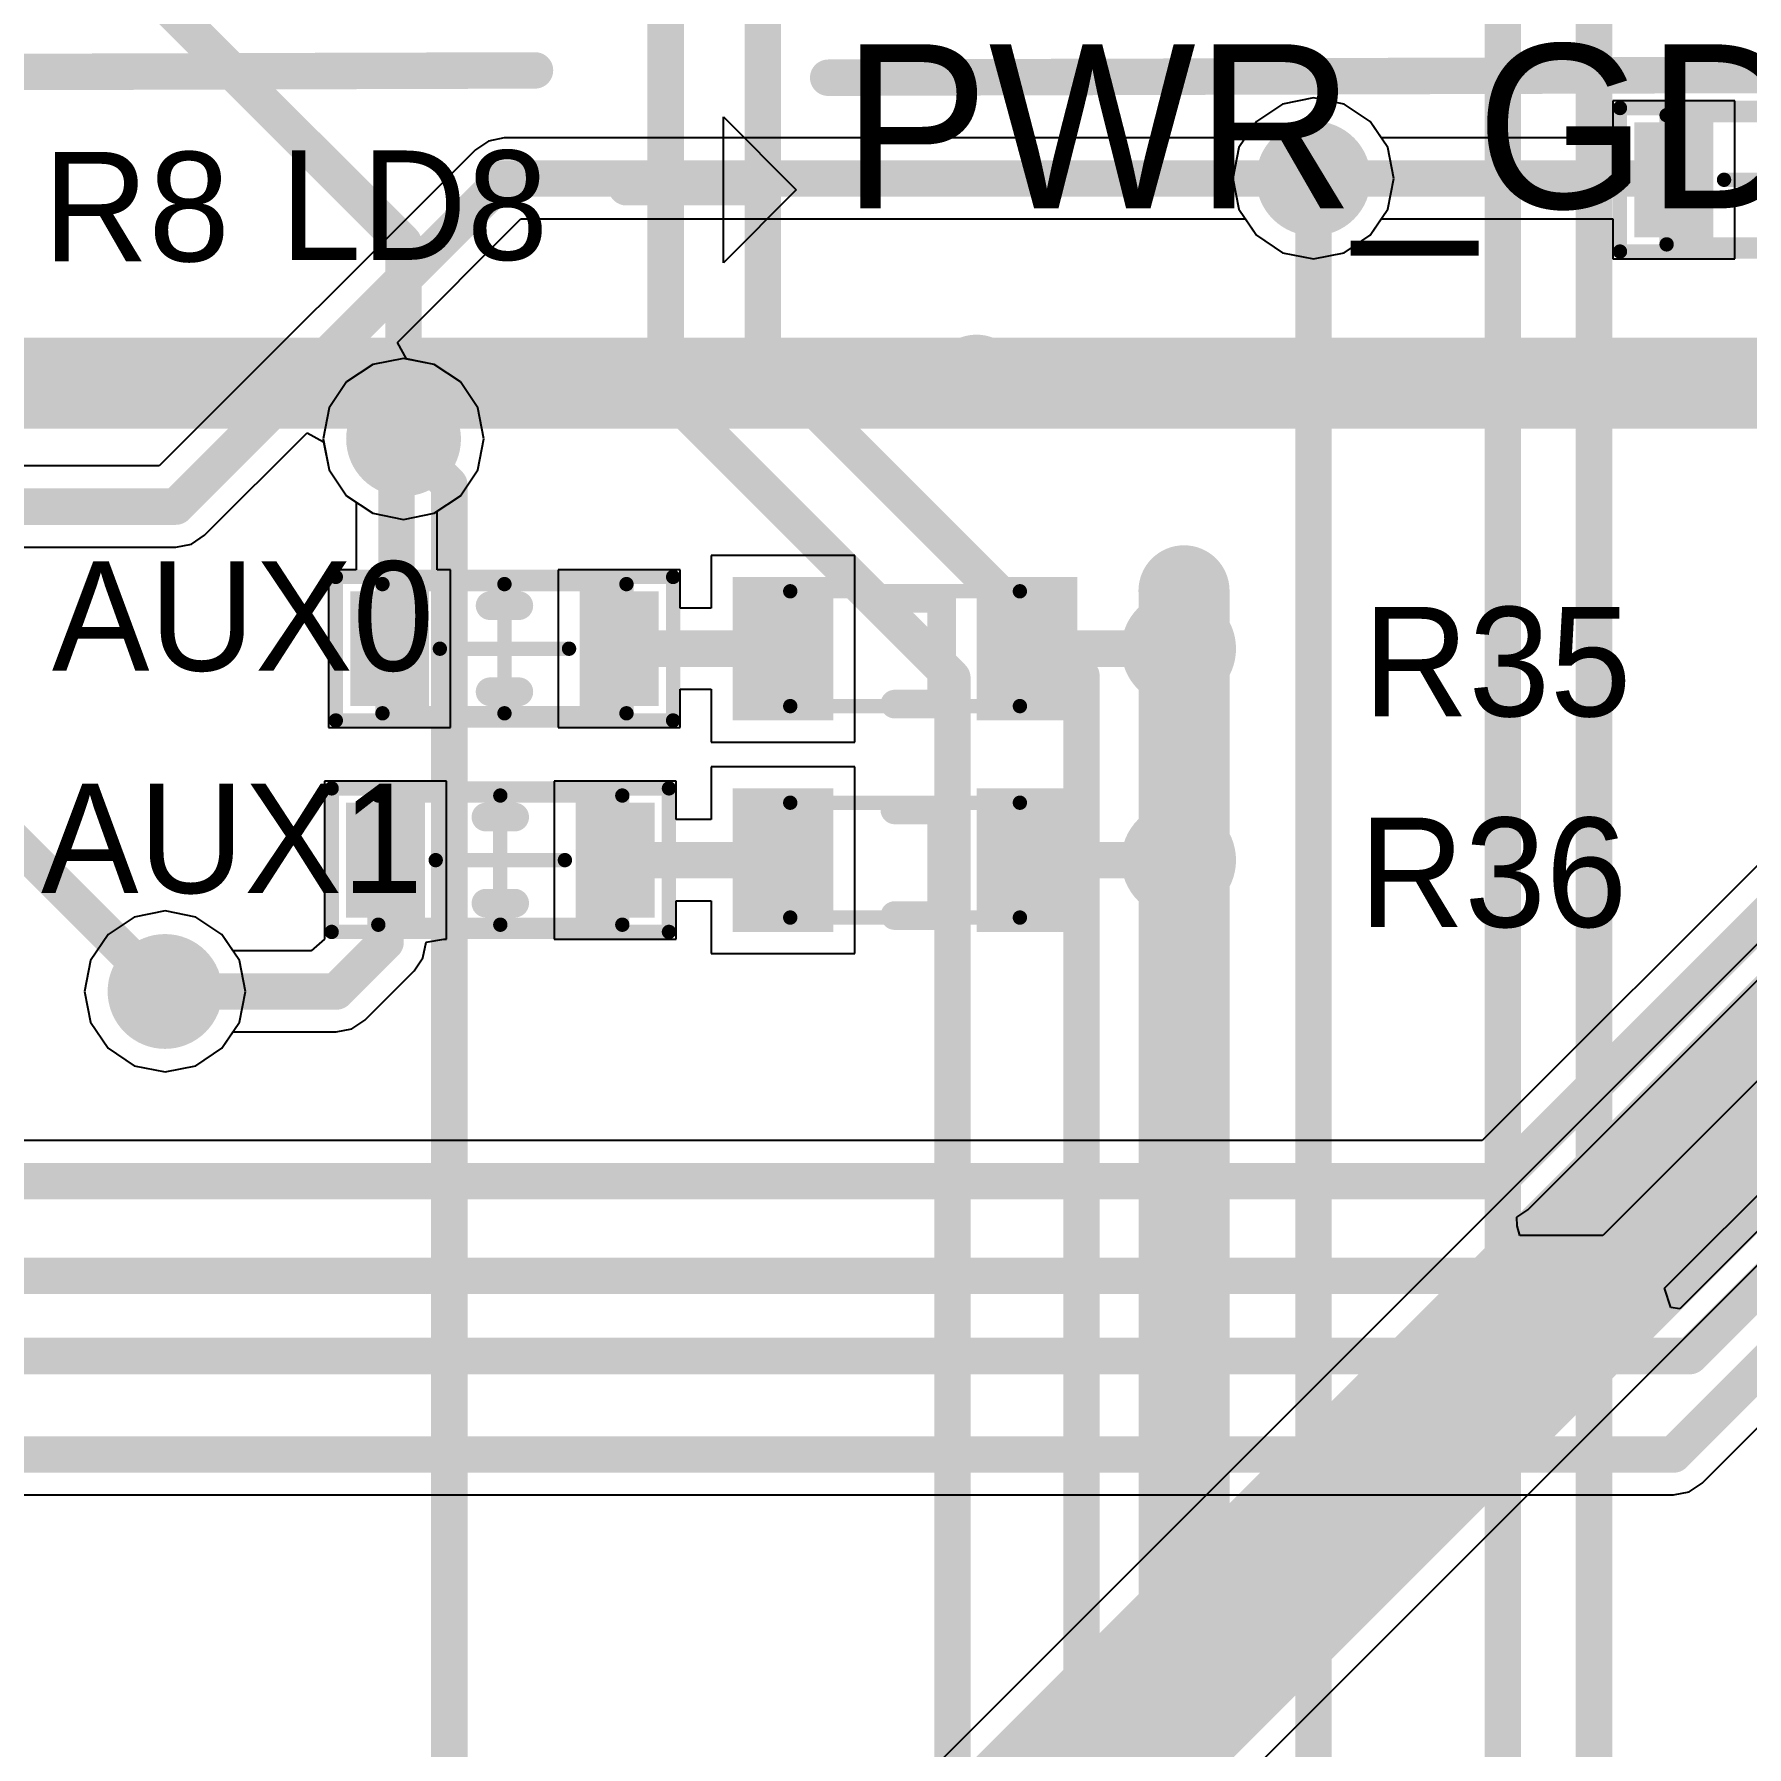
# Model space of a CAD drawing. Header units: millimetres. Extents: x 307 to 423, y 231 to 400.
# Drawn here: x 369.59 to 381.52, y 318.22 to 330.15 of the extents above; entities that cross this region are included whole.
import ezdxf

# ---------------------------------------------------------------- set-up
doc = ezdxf.new("R2010")
doc.units = ezdxf.units.MM
for name, color, linetype in [('BottomLayer', 5, 'Continuous'), ('Mechanical15', 56, 'Continuous'), ('Mechanical8', 56, 'Continuous'), ('MidLayer1', 16, 'Continuous'), ('MidLayer2', 76, 'Continuous'), ('MultiLayer', 9, 'Continuous'), ('TopLayer', 1, 'Continuous'), ('TopOverlay', 2, 'Continuous'), ('TopPaste', 8, 'Continuous'), ('TopSolder', 216, 'Continuous'), ('ViaHoleLayer', 16, 'Continuous')]:
    doc.layers.add(name, color=color, linetype=linetype)

# ---------------------------------------------------------------- blocks, each defined once
blk = doc.blocks.new('CC_NM_0603_437')
at = {"layer": 'Mechanical15', "const_width": 0.1}
for points in [[(-1.175, -0.5), (-1.175, 0.5)], [(-1.175, 0.5), (1.175, 0.5)], [(0, -0.45), (0, 0.45)], [(1.175, -0.5), (1.175, 0.5)], [(-0.45, 0), (0.45, 0)], [(-1.175, -0.5), (1.175, -0.5)]]:
    blk.add_lwpolyline(points, dxfattribs=at)
at = {"layer": 'Mechanical15', "const_width": 0.05}
for points in [[(-1.2, 0.5, 1), (-1.15, 0.5, 1)], [(-1.2, 0.5, 1), (-1.15, 0.5, 1)], [(-0.025, 0.45, 1), (0.025, 0.45, 1)], [(1.15, 0.5, 1), (1.2, 0.5, 1)], [(1.15, 0.5, 1), (1.2, 0.5, 1)], [(-0.475, 0, 1), (-0.425, 0, 1)], [(0.425, 0, 1), (0.475, 0, 1)], [(-1.2, -0.5, 1), (-1.15, -0.5, 1)], [(-1.2, -0.5, 1), (-1.15, -0.5, 1)], [(-0.025, -0.45, 1), (0.025, -0.45, 1)], [(1.15, -0.5, 1), (1.2, -0.5, 1)], [(1.15, -0.5, 1), (1.2, -0.5, 1)]]:
    blk.add_lwpolyline(points, format="xyb", close=True, dxfattribs=at)
at = {"layer": 'Mechanical8', "const_width": 0.1}
for points in [[(-0.85, -0.45), (-0.85, 0.45)], [(-0.85, 0.45), (0.85, 0.45)], [(0.85, -0.45), (0.85, 0.45)], [(-0.85, -0.45), (0.85, -0.45)]]:
    blk.add_lwpolyline(points, dxfattribs=at)
at = {"layer": 'Mechanical8', "const_width": 0.05}
for points in [[(-0.875, 0.45, 1), (-0.825, 0.45, 1)], [(-0.875, 0.45, 1), (-0.825, 0.45, 1)], [(0.825, 0.45, 1), (0.875, 0.45, 1)], [(0.825, 0.45, 1), (0.875, 0.45, 1)], [(-0.875, -0.45, 1), (-0.825, -0.45, 1)], [(-0.875, -0.45, 1), (-0.825, -0.45, 1)], [(0.825, -0.45, 1), (0.875, -0.45, 1)], [(0.825, -0.45, 1), (0.875, -0.45, 1)]]:
    blk.add_lwpolyline(points, format="xyb", close=True, dxfattribs=at)
at = {"layer": 'TopLayer'}
for points in [[(-0.525, -0.4), (-0.525, 0.4), (-1.075, -0.4), (-1.075, 0.4)], [(1.075, -0.4), (1.075, 0.4), (0.525, -0.4), (0.525, 0.4)]]:
    blk.add_solid(points, dxfattribs=at)
at = {"layer": 'TopOverlay', "const_width": 0.2}
for points in [[(-0.1, 0.3), (0.1, 0.3)], [(-0.1, -0.3), (0.1, -0.3)]]:
    blk.add_lwpolyline(points, dxfattribs=at)
at = {"layer": 'TopOverlay', "const_width": 0.1}
for points in [[(-0.15, 0.3, 1), (-0.05, 0.3, 1)], [(0.05, 0.3, 1), (0.15, 0.3, 1)], [(-0.15, -0.3, 1), (-0.05, -0.3, 1)], [(0.05, -0.3, 1), (0.15, -0.3, 1)]]:
    blk.add_lwpolyline(points, format="xyb", close=True, dxfattribs=at)
at = {"layer": 'TopPaste'}
for points in [[(-0.525, -0.4), (-0.525, 0.4), (-1.075, -0.4), (-1.075, 0.4)], [(1.075, -0.4), (1.075, 0.4), (0.525, -0.4), (0.525, 0.4)]]:
    blk.add_solid(points, dxfattribs=at)
at = {"layer": 'TopSolder'}
for points in [[(-0.525, -0.4), (-0.525, 0.4), (-1.075, -0.4), (-1.075, 0.4)], [(1.075, -0.4), (1.075, 0.4), (0.525, -0.4), (0.525, 0.4)]]:
    blk.add_solid(points, dxfattribs=at)
blk = doc.blocks.new('CC_NM_0603_438')
at = {"layer": 'Mechanical15', "const_width": 0.1}
for points in [[(-1.175, -0.5), (-1.175, 0.5)], [(-1.175, 0.5), (1.175, 0.5)], [(0, -0.45), (0, 0.45)], [(1.175, -0.5), (1.175, 0.5)], [(-0.45, 0), (0.45, 0)], [(-1.175, -0.5), (1.175, -0.5)]]:
    blk.add_lwpolyline(points, dxfattribs=at)
at = {"layer": 'Mechanical15', "const_width": 0.05}
for points in [[(-1.2, 0.5, 1), (-1.15, 0.5, 1)], [(-1.2, 0.5, 1), (-1.15, 0.5, 1)], [(-0.025, 0.45, 1), (0.025, 0.45, 1)], [(1.15, 0.5, 1), (1.2, 0.5, 1)], [(1.15, 0.5, 1), (1.2, 0.5, 1)], [(-0.475, 0, 1), (-0.425, 0, 1)], [(0.425, 0, 1), (0.475, 0, 1)], [(-1.2, -0.5, 1), (-1.15, -0.5, 1)], [(-1.2, -0.5, 1), (-1.15, -0.5, 1)], [(-0.025, -0.45, 1), (0.025, -0.45, 1)], [(1.15, -0.5, 1), (1.2, -0.5, 1)], [(1.15, -0.5, 1), (1.2, -0.5, 1)]]:
    blk.add_lwpolyline(points, format="xyb", close=True, dxfattribs=at)
at = {"layer": 'Mechanical8', "const_width": 0.1}
for points in [[(-0.85, -0.45), (-0.85, 0.45)], [(-0.85, 0.45), (0.85, 0.45)], [(0.85, -0.45), (0.85, 0.45)], [(-0.85, -0.45), (0.85, -0.45)]]:
    blk.add_lwpolyline(points, dxfattribs=at)
at = {"layer": 'Mechanical8', "const_width": 0.05}
for points in [[(-0.875, 0.45, 1), (-0.825, 0.45, 1)], [(-0.875, 0.45, 1), (-0.825, 0.45, 1)], [(0.825, 0.45, 1), (0.875, 0.45, 1)], [(0.825, 0.45, 1), (0.875, 0.45, 1)], [(-0.875, -0.45, 1), (-0.825, -0.45, 1)], [(-0.875, -0.45, 1), (-0.825, -0.45, 1)], [(0.825, -0.45, 1), (0.875, -0.45, 1)], [(0.825, -0.45, 1), (0.875, -0.45, 1)]]:
    blk.add_lwpolyline(points, format="xyb", close=True, dxfattribs=at)
at = {"layer": 'TopLayer'}
for points in [[(-0.525, -0.4), (-0.525, 0.4), (-1.075, -0.4), (-1.075, 0.4)], [(1.075, -0.4), (1.075, 0.4), (0.525, -0.4), (0.525, 0.4)]]:
    blk.add_solid(points, dxfattribs=at)
at = {"layer": 'TopOverlay', "const_width": 0.2}
for points in [[(-0.1, 0.3), (0.1, 0.3)], [(-0.1, -0.3), (0.1, -0.3)]]:
    blk.add_lwpolyline(points, dxfattribs=at)
at = {"layer": 'TopOverlay', "const_width": 0.1}
for points in [[(-0.15, 0.3, 1), (-0.05, 0.3, 1)], [(0.05, 0.3, 1), (0.15, 0.3, 1)], [(-0.15, -0.3, 1), (-0.05, -0.3, 1)], [(0.05, -0.3, 1), (0.15, -0.3, 1)]]:
    blk.add_lwpolyline(points, format="xyb", close=True, dxfattribs=at)
at = {"layer": 'TopPaste'}
for points in [[(-0.525, -0.4), (-0.525, 0.4), (-1.075, -0.4), (-1.075, 0.4)], [(1.075, -0.4), (1.075, 0.4), (0.525, -0.4), (0.525, 0.4)]]:
    blk.add_solid(points, dxfattribs=at)
at = {"layer": 'TopSolder'}
for points in [[(-0.525, -0.4), (-0.525, 0.4), (-1.075, -0.4), (-1.075, 0.4)], [(1.075, -0.4), (1.075, 0.4), (0.525, -0.4), (0.525, 0.4)]]:
    blk.add_solid(points, dxfattribs=at)
blk = doc.blocks.new('LED_0603_GREEN_445')
at = {"layer": 'Mechanical8', "const_width": 0.1}
for points in [[(-0.8, -0.4), (-0.8, 0.4)], [(-0.8, 0.4), (0.8, 0.4)], [(0.8, -0.4), (0.8, 0.4)], [(-0.8, -0.4), (0.8, -0.4)]]:
    blk.add_lwpolyline(points, dxfattribs=at)
at = {"layer": 'Mechanical8', "const_width": 0.05}
for points in [[(-0.825, 0.4, 1), (-0.775, 0.4, 1)], [(-0.825, 0.4, 1), (-0.775, 0.4, 1)], [(0.775, 0.4, 1), (0.825, 0.4, 1)], [(0.775, 0.4, 1), (0.825, 0.4, 1)], [(-0.825, -0.4, 1), (-0.775, -0.4, 1)], [(-0.825, -0.4, 1), (-0.775, -0.4, 1)], [(0.775, -0.4, 1), (0.825, -0.4, 1)], [(0.775, -0.4, 1), (0.825, -0.4, 1)]]:
    blk.add_lwpolyline(points, format="xyb", close=True, dxfattribs=at)
at = {"layer": 'TopLayer'}
for points in [[(-0.5, -0.5), (-0.5, 0.5), (-1.2, -0.5), (-1.2, 0.5)], [(1.2, -0.5), (1.2, 0.5), (0.5, -0.5), (0.5, 0.5)]]:
    blk.add_solid(points, dxfattribs=at)
at = {"layer": 'TopOverlay', "const_width": 0.2}
for points in [[(-0.071, 0.35), (0.256, 0.35)], [(0.256, -0.386), (0.256, 0.35)], [(-0.071, -0.386), (0.256, -0.386)]]:
    blk.add_lwpolyline(points, dxfattribs=at)
at = {"layer": 'TopOverlay', "const_width": 0.1}
for points in [[(-0.121, 0.35, 1), (-0.021, 0.35, 1)], [(0.206, 0.35, 1), (0.306, 0.35, 1)], [(0.206, 0.35, 1), (0.306, 0.35, 1)], [(-0.121, -0.386, 1), (-0.021, -0.386, 1)], [(0.206, -0.386, 1), (0.306, -0.386, 1)], [(0.206, -0.386, 1), (0.306, -0.386, 1)]]:
    blk.add_lwpolyline(points, format="xyb", close=True, dxfattribs=at)
at = {"layer": 'TopPaste'}
for points in [[(-0.5, -0.5), (-0.5, 0.5), (-1.2, -0.5), (-1.2, 0.5)], [(1.2, -0.5), (1.2, 0.5), (0.5, -0.5), (0.5, 0.5)]]:
    blk.add_solid(points, dxfattribs=at)
at = {"layer": 'TopSolder'}
for points in [[(-0.5, -0.5), (-0.5, 0.5), (-1.2, -0.5), (-1.2, 0.5)], [(1.2, -0.5), (1.2, 0.5), (0.5, -0.5), (0.5, 0.5)]]:
    blk.add_solid(points, dxfattribs=at)
blk = doc.blocks.new('LED_0603_GREEN_446')
at = {"layer": 'Mechanical8', "const_width": 0.1}
for points in [[(-0.8, -0.4), (-0.8, 0.4)], [(-0.8, 0.4), (0.8, 0.4)], [(0.8, -0.4), (0.8, 0.4)], [(-0.8, -0.4), (0.8, -0.4)]]:
    blk.add_lwpolyline(points, dxfattribs=at)
at = {"layer": 'Mechanical8', "const_width": 0.05}
for points in [[(-0.825, 0.4, 1), (-0.775, 0.4, 1)], [(-0.825, 0.4, 1), (-0.775, 0.4, 1)], [(0.775, 0.4, 1), (0.825, 0.4, 1)], [(0.775, 0.4, 1), (0.825, 0.4, 1)], [(-0.825, -0.4, 1), (-0.775, -0.4, 1)], [(-0.825, -0.4, 1), (-0.775, -0.4, 1)], [(0.775, -0.4, 1), (0.825, -0.4, 1)], [(0.775, -0.4, 1), (0.825, -0.4, 1)]]:
    blk.add_lwpolyline(points, format="xyb", close=True, dxfattribs=at)
at = {"layer": 'TopLayer'}
for points in [[(-0.5, -0.5), (-0.5, 0.5), (-1.2, -0.5), (-1.2, 0.5)], [(1.2, -0.5), (1.2, 0.5), (0.5, -0.5), (0.5, 0.5)]]:
    blk.add_solid(points, dxfattribs=at)
at = {"layer": 'TopOverlay', "const_width": 0.2}
for points in [[(-0.071, 0.35), (0.256, 0.35)], [(0.256, -0.386), (0.256, 0.35)], [(-0.071, -0.386), (0.256, -0.386)]]:
    blk.add_lwpolyline(points, dxfattribs=at)
at = {"layer": 'TopOverlay', "const_width": 0.1}
for points in [[(-0.121, 0.35, 1), (-0.021, 0.35, 1)], [(0.206, 0.35, 1), (0.306, 0.35, 1)], [(0.206, 0.35, 1), (0.306, 0.35, 1)], [(-0.121, -0.386, 1), (-0.021, -0.386, 1)], [(0.206, -0.386, 1), (0.306, -0.386, 1)], [(0.206, -0.386, 1), (0.306, -0.386, 1)]]:
    blk.add_lwpolyline(points, format="xyb", close=True, dxfattribs=at)
at = {"layer": 'TopPaste'}
for points in [[(-0.5, -0.5), (-0.5, 0.5), (-1.2, -0.5), (-1.2, 0.5)], [(1.2, -0.5), (1.2, 0.5), (0.5, -0.5), (0.5, 0.5)]]:
    blk.add_solid(points, dxfattribs=at)
at = {"layer": 'TopSolder'}
for points in [[(-0.5, -0.5), (-0.5, 0.5), (-1.2, -0.5), (-1.2, 0.5)], [(1.2, -0.5), (1.2, 0.5), (0.5, -0.5), (0.5, 0.5)]]:
    blk.add_solid(points, dxfattribs=at)
blk = doc.blocks.new('CC_NM_0603_481')
at = {"layer": 'Mechanical15', "const_width": 0.1}
for points in [[(-1.175, -0.5), (-1.175, 0.5)], [(-1.175, 0.5), (1.175, 0.5)], [(0, -0.45), (0, 0.45)], [(1.175, -0.5), (1.175, 0.5)], [(-0.45, 0), (0.45, 0)], [(-1.175, -0.5), (1.175, -0.5)]]:
    blk.add_lwpolyline(points, dxfattribs=at)
at = {"layer": 'Mechanical15', "const_width": 0.05}
for points in [[(-1.2, 0.5, 1), (-1.15, 0.5, 1)], [(-1.2, 0.5, 1), (-1.15, 0.5, 1)], [(-0.025, 0.45, 1), (0.025, 0.45, 1)], [(1.15, 0.5, 1), (1.2, 0.5, 1)], [(1.15, 0.5, 1), (1.2, 0.5, 1)], [(-0.475, 0, 1), (-0.425, 0, 1)], [(0.425, 0, 1), (0.475, 0, 1)], [(-1.2, -0.5, 1), (-1.15, -0.5, 1)], [(-1.2, -0.5, 1), (-1.15, -0.5, 1)], [(-0.025, -0.45, 1), (0.025, -0.45, 1)], [(1.15, -0.5, 1), (1.2, -0.5, 1)], [(1.15, -0.5, 1), (1.2, -0.5, 1)]]:
    blk.add_lwpolyline(points, format="xyb", close=True, dxfattribs=at)
at = {"layer": 'Mechanical8', "const_width": 0.1}
for points in [[(-0.85, -0.45), (-0.85, 0.45)], [(-0.85, 0.45), (0.85, 0.45)], [(0.85, -0.45), (0.85, 0.45)], [(-0.85, -0.45), (0.85, -0.45)]]:
    blk.add_lwpolyline(points, dxfattribs=at)
at = {"layer": 'Mechanical8', "const_width": 0.05}
for points in [[(-0.875, 0.45, 1), (-0.825, 0.45, 1)], [(-0.875, 0.45, 1), (-0.825, 0.45, 1)], [(0.825, 0.45, 1), (0.875, 0.45, 1)], [(0.825, 0.45, 1), (0.875, 0.45, 1)], [(-0.875, -0.45, 1), (-0.825, -0.45, 1)], [(-0.875, -0.45, 1), (-0.825, -0.45, 1)], [(0.825, -0.45, 1), (0.875, -0.45, 1)], [(0.825, -0.45, 1), (0.875, -0.45, 1)]]:
    blk.add_lwpolyline(points, format="xyb", close=True, dxfattribs=at)
at = {"layer": 'TopLayer'}
for points in [[(-0.525, -0.4), (-0.525, 0.4), (-1.075, -0.4), (-1.075, 0.4)], [(1.075, -0.4), (1.075, 0.4), (0.525, -0.4), (0.525, 0.4)]]:
    blk.add_solid(points, dxfattribs=at)
at = {"layer": 'TopOverlay', "const_width": 0.2}
for points in [[(-0.1, 0.3), (0.1, 0.3)], [(-0.1, -0.3), (0.1, -0.3)]]:
    blk.add_lwpolyline(points, dxfattribs=at)
at = {"layer": 'TopOverlay', "const_width": 0.1}
for points in [[(-0.15, 0.3, 1), (-0.05, 0.3, 1)], [(0.05, 0.3, 1), (0.15, 0.3, 1)], [(-0.15, -0.3, 1), (-0.05, -0.3, 1)], [(0.05, -0.3, 1), (0.15, -0.3, 1)]]:
    blk.add_lwpolyline(points, format="xyb", close=True, dxfattribs=at)
at = {"layer": 'TopPaste'}
for points in [[(-0.525, -0.4), (-0.525, 0.4), (-1.075, -0.4), (-1.075, 0.4)], [(1.075, -0.4), (1.075, 0.4), (0.525, -0.4), (0.525, 0.4)]]:
    blk.add_solid(points, dxfattribs=at)
at = {"layer": 'TopSolder'}
for points in [[(-0.525, -0.4), (-0.525, 0.4), (-1.075, -0.4), (-1.075, 0.4)], [(1.075, -0.4), (1.075, 0.4), (0.525, -0.4), (0.525, 0.4)]]:
    blk.add_solid(points, dxfattribs=at)

msp = doc.modelspace()

# ---------------------------------------------------------------- linework, layer by layer
at = {"layer": 'BottomLayer'}
for p, q in [((378.499, 329.707), (378.284, 329.664)), ((378.713, 329.664), (378.499, 329.707)), ((378.284, 329.664), (378.102, 329.543)), ((378.895, 329.543), (378.713, 329.664)), ((378.102, 329.543), (377.98, 329.361)), ((379.017, 329.361), (378.895, 329.543)), ((377.98, 329.361), (377.938, 329.146)), ((379.059, 329.146), (379.017, 329.361)), ((377.938, 329.146), (377.98, 328.932)), ((379.017, 328.932), (379.059, 329.146)), ((377.98, 328.932), (378.102, 328.75)), ((378.895, 328.75), (379.017, 328.932)), ((378.102, 328.75), (378.284, 328.628)), ((378.713, 328.628), (378.895, 328.75)), ((378.284, 328.628), (378.499, 328.586)), ((378.499, 328.586), (378.713, 328.628)), ((372.16, 327.893), (371.945, 327.85)), ((372.374, 327.85), (372.16, 327.893)), ((371.945, 327.85), (371.763, 327.729)), ((372.556, 327.729), (372.374, 327.85)), ((371.763, 327.729), (371.641, 327.547)), ((372.678, 327.547), (372.556, 327.729)), ((371.641, 327.547), (371.599, 327.332)), ((372.72, 327.332), (372.678, 327.547)), ((371.599, 327.332), (371.641, 327.117)), ((372.678, 327.117), (372.72, 327.332)), ((371.641, 327.117), (371.763, 326.935)), ((372.556, 326.935), (372.678, 327.117)), ((371.763, 326.935), (371.945, 326.814)), ((372.374, 326.814), (372.556, 326.935)), ((371.945, 326.814), (372.16, 326.771)), ((372.16, 326.771), (372.374, 326.814)), ((370.283, 324), (370.101, 323.879)), ((370.498, 324.043), (370.283, 324)), ((370.712, 324), (370.498, 324.043)), ((370.894, 323.879), (370.712, 324)), ((370.101, 323.879), (369.979, 323.697)), ((371.016, 323.697), (370.894, 323.879)), ((369.979, 323.697), (369.937, 323.482)), ((371.058, 323.482), (371.016, 323.697)), ((369.937, 323.482), (369.979, 323.268)), ((371.016, 323.268), (371.058, 323.482)), ((369.979, 323.268), (370.101, 323.086)), ((370.894, 323.086), (371.016, 323.268)), ((370.101, 323.086), (370.283, 322.964)), ((370.712, 322.964), (370.894, 323.086)), ((370.283, 322.964), (370.498, 322.921)), ((370.498, 322.921), (370.712, 322.964))]:
    msp.add_line(p, q, dxfattribs=at)
at = {"layer": 'BottomLayer', "const_width": 0.4}
for points in [[(378.299, 329.146, 1), (378.699, 329.146, 1)], [(371.96, 327.332, 1), (372.36, 327.332, 1)], [(377.36, 325.87, 1), (377.76, 325.87, 1)], [(377.36, 324.397, 1), (377.76, 324.397, 1)], [(370.298, 323.482, 1), (370.698, 323.482, 1)]]:
    msp.add_lwpolyline(points, format="xyb", close=True, dxfattribs=at)
at = {"layer": 'MidLayer1'}
for p, q in [((387.587, 329.81), (371.081, 313.303)), ((378.499, 329.707), (378.284, 329.664)), ((378.713, 329.664), (378.499, 329.707)), ((378.284, 329.664), (378.102, 329.543)), ((378.895, 329.543), (378.713, 329.664)), ((378.102, 329.543), (377.98, 329.361)), ((379.017, 329.361), (378.895, 329.543)), ((377.98, 329.361), (377.938, 329.146)), ((379.059, 329.146), (379.017, 329.361)), ((377.938, 329.146), (377.98, 328.932)), ((379.017, 328.932), (379.059, 329.146)), ((372.432, 312.416), (388.939, 328.922)), ((377.98, 328.932), (378.102, 328.75)), ((378.895, 328.75), (379.017, 328.932)), ((378.102, 328.75), (378.284, 328.628)), ((378.713, 328.628), (378.895, 328.75)), ((378.284, 328.628), (378.499, 328.586)), ((378.499, 328.586), (378.713, 328.628)), ((372.16, 327.893), (371.945, 327.85)), ((372.374, 327.85), (372.16, 327.893)), ((371.945, 327.85), (371.763, 327.729)), ((372.556, 327.729), (372.374, 327.85)), ((371.763, 327.729), (371.641, 327.547)), ((372.678, 327.547), (372.556, 327.729)), ((371.641, 327.547), (371.599, 327.332)), ((372.72, 327.332), (372.678, 327.547)), ((371.599, 327.332), (371.641, 327.117)), ((372.678, 327.117), (372.72, 327.332)), ((371.641, 327.117), (371.763, 326.935)), ((372.556, 326.935), (372.678, 327.117)), ((371.763, 326.935), (371.945, 326.814)), ((372.374, 326.814), (372.556, 326.935)), ((371.945, 326.814), (372.16, 326.771)), ((372.16, 326.771), (372.374, 326.814)), ((370.283, 324), (370.101, 323.879)), ((370.498, 324.043), (370.283, 324)), ((370.712, 324), (370.498, 324.043)), ((370.894, 323.879), (370.712, 324)), ((370.101, 323.879), (369.979, 323.697)), ((371.016, 323.697), (370.894, 323.879)), ((369.979, 323.697), (369.937, 323.482)), ((371.058, 323.482), (371.016, 323.697)), ((369.937, 323.482), (369.979, 323.268)), ((371.016, 323.268), (371.058, 323.482)), ((369.979, 323.268), (370.101, 323.086)), ((370.894, 323.086), (371.016, 323.268)), ((370.101, 323.086), (370.283, 322.964)), ((370.712, 322.964), (370.894, 323.086)), ((370.283, 322.964), (370.498, 322.921)), ((370.498, 322.921), (370.712, 322.964))]:
    msp.add_line(p, q, dxfattribs=at)
at = {"layer": 'MidLayer1', "const_width": 1.27}
msp.add_lwpolyline([(371.641, 312.743), (388.379, 329.482)], dxfattribs=at)
at = {"layer": 'MidLayer1', "const_width": 0.4}
for points in [[(378.299, 329.146, 1), (378.699, 329.146, 1)], [(371.96, 327.332, 1), (372.36, 327.332, 1)], [(377.36, 325.87, 1), (377.76, 325.87, 1)], [(377.36, 324.397, 1), (377.76, 324.397, 1)], [(370.298, 323.482, 1), (370.698, 323.482, 1)]]:
    msp.add_lwpolyline(points, format="xyb", close=True, dxfattribs=at)
at = {"layer": 'MidLayer2', "const_width": 0.254}
for points in [[(373.986, 327.664), (373.986, 332.457)], [(380.454, 282.969), (380.454, 331.204)], [(369.828, 331.03), (372.16, 328.699)], [(374.663, 327.902), (374.663, 330.848)], [(379.819, 282.817), (379.819, 330.696)], [(378.499, 281.674), (378.499, 329.146)], [(372.16, 327.332), (372.16, 328.699)], [(374.663, 327.902), (376.883, 325.682)], [(373.986, 327.664), (375.984, 325.667)], [(372.16, 327.332), (372.479, 327.013)], [(372.479, 311.613), (372.479, 327.013)], [(368.312, 325.667), (370.498, 323.482)], [(375.984, 325.667), (375.984, 281.826)], [(376.883, 282.274), (376.883, 325.682)]]:
    msp.add_lwpolyline(points, dxfattribs=at)
at = {"layer": 'MidLayer2'}
for points, const_width in [([(378.299, 329.146, 1), (378.699, 329.146, 1)], 0.4), ([(378.435, 329.146, 1), (378.562, 329.146, 1)], 0.127), ([(372.096, 328.699, 1), (372.223, 328.699, 1)], 0.127), ([(372.096, 328.699, 1), (372.223, 328.699, 1)], 0.127), ([(374.6, 327.902, 1), (374.727, 327.902, 1)], 0.127), ([(374.6, 327.902, 1), (374.727, 327.902, 1)], 0.127), ([(373.923, 327.664, 1), (374.05, 327.664, 1)], 0.127), ([(373.923, 327.664, 1), (374.05, 327.664, 1)], 0.127), ([(371.96, 327.332, 1), (372.36, 327.332, 1)], 0.4), ([(372.096, 327.332, 1), (372.223, 327.332, 1)], 0.127), ([(372.096, 327.332, 1), (372.223, 327.332, 1)], 0.127), ([(372.415, 327.013, 1), (372.542, 327.013, 1)], 0.127), ([(372.415, 327.013, 1), (372.542, 327.013, 1)], 0.127), ([(377.36, 325.87, 1), (377.76, 325.87, 1)], 0.4), ([(375.92, 325.667, 1), (376.047, 325.667, 1)], 0.127), ([(375.92, 325.667, 1), (376.047, 325.667, 1)], 0.127), ([(376.819, 325.682, 1), (376.946, 325.682, 1)], 0.127), ([(376.819, 325.682, 1), (376.946, 325.682, 1)], 0.127), ([(377.36, 324.397, 1), (377.76, 324.397, 1)], 0.4), ([(370.298, 323.482, 1), (370.698, 323.482, 1)], 0.4), ([(370.434, 323.482, 1), (370.561, 323.482, 1)], 0.127)]:
    msp.add_lwpolyline(points, format="xyb", close=True, dxfattribs=dict(at, const_width=const_width))
at = {"layer": 'MultiLayer', "const_width": 0.4}
for points in [[(378.299, 329.146, 1), (378.699, 329.146, 1)], [(371.96, 327.332, 1), (372.36, 327.332, 1)], [(377.36, 325.87, 1), (377.76, 325.87, 1)], [(377.36, 324.397, 1), (377.76, 324.397, 1)], [(370.298, 323.482, 1), (370.698, 323.482, 1)]]:
    msp.add_lwpolyline(points, format="xyb", close=True, dxfattribs=at)
at = {"layer": 'TopLayer'}
for p, q in [((378.499, 329.707), (378.284, 329.664)), ((378.713, 329.664), (378.499, 329.707)), ((381.435, 329.687), (380.585, 329.687)), ((380.585, 329.687), (380.585, 329.429)), ((381.435, 328.587), (381.435, 329.687)), ((378.284, 329.664), (378.102, 329.543)), ((378.895, 329.543), (378.713, 329.664)), ((372.86, 329.429), (372.752, 329.407)), ((378.026, 329.429), (372.86, 329.429)), ((378.102, 329.543), (378.026, 329.429)), ((378.971, 329.429), (378.895, 329.543)), ((380.585, 329.429), (378.971, 329.429)), ((372.66, 329.346), (370.457, 327.143)), ((372.752, 329.407), (372.66, 329.346)), ((372.66, 329.346), (372.66, 329.346)), ((372.117, 328.004), (372.977, 328.864)), ((372.977, 328.864), (378.026, 328.864)), ((378.026, 328.864), (378.102, 328.75)), ((378.895, 328.75), (378.971, 328.864)), ((378.971, 328.864), (380.585, 328.864)), ((380.585, 328.864), (380.585, 328.587)), ((378.102, 328.75), (378.284, 328.628)), ((378.713, 328.628), (378.895, 328.75)), ((378.284, 328.628), (378.499, 328.586)), ((378.499, 328.586), (378.713, 328.628)), ((380.585, 328.587), (381.435, 328.587)), ((372.181, 327.889), (372.117, 328.004)), ((372.374, 327.85), (372.181, 327.889)), ((372.556, 327.729), (372.374, 327.85)), ((372.678, 327.547), (372.556, 327.729)), ((372.72, 327.332), (372.678, 327.547)), ((370.773, 326.661), (371.488, 327.375)), ((371.488, 327.375), (371.603, 327.311)), ((371.603, 327.311), (371.641, 327.117)), ((372.678, 327.117), (372.72, 327.332)), ((370.457, 327.143), (354.333, 327.143)), ((371.641, 327.117), (371.763, 326.935)), ((372.556, 326.935), (372.678, 327.117)), ((371.763, 326.935), (371.829, 326.891)), ((372.394, 326.827), (372.556, 326.935)), ((371.829, 326.891), (371.829, 326.42)), ((372.394, 326.42), (372.394, 326.827)), ((354.216, 326.578), (370.574, 326.578)), ((370.574, 326.578), (370.682, 326.599)), ((370.574, 326.578), (370.574, 326.578)), ((370.682, 326.599), (370.773, 326.661)), ((375.304, 326.52), (374.304, 326.52)), ((374.304, 326.52), (374.304, 326.152)), ((375.304, 325.22), (375.304, 326.52)), ((371.829, 326.42), (371.638, 326.42)), ((371.638, 326.42), (371.638, 325.32)), ((372.488, 326.42), (372.394, 326.42)), ((372.488, 325.32), (372.488, 326.42)), ((374.088, 326.42), (373.238, 326.42)), ((373.238, 326.42), (373.238, 325.32)), ((374.088, 326.152), (374.088, 326.42)), ((374.304, 326.152), (374.088, 326.152)), ((383.176, 325.943), (379.676, 322.443)), ((374.088, 325.32), (374.088, 325.587)), ((374.088, 325.587), (374.304, 325.587)), ((374.304, 325.587), (374.304, 325.22)), ((379.993, 321.961), (383.492, 325.46)), ((371.638, 325.32), (372.488, 325.32)), ((373.238, 325.32), (374.088, 325.32)), ((374.304, 325.22), (375.304, 325.22)), ((375.304, 325.047), (374.304, 325.047)), ((374.304, 325.047), (374.304, 324.679)), ((375.304, 323.747), (375.304, 325.047)), ((372.459, 324.947), (371.609, 324.947)), ((371.609, 324.947), (371.609, 323.847)), ((372.459, 323.847), (372.459, 324.947)), ((374.059, 324.947), (373.209, 324.947)), ((373.209, 324.947), (373.209, 323.847)), ((374.059, 324.679), (374.059, 324.947)), ((374.304, 324.679), (374.059, 324.679)), ((383.324, 324.592), (380.515, 321.783)), ((374.059, 323.847), (374.059, 324.114)), ((374.059, 324.114), (374.304, 324.114)), ((374.304, 324.114), (374.304, 323.747)), ((380.945, 321.415), (383.641, 324.11)), ((370.283, 324), (370.101, 323.879)), ((370.498, 324.043), (370.283, 324)), ((370.712, 324), (370.498, 324.043)), ((370.894, 323.879), (370.712, 324)), ((370.101, 323.879), (369.979, 323.697)), ((370.97, 323.765), (370.894, 323.879)), ((371.609, 323.847), (371.516, 323.765)), ((372.295, 323.717), (372.317, 323.825)), ((372.317, 323.825), (372.441, 323.847)), ((372.441, 323.847), (372.459, 323.847)), ((373.209, 323.847), (374.059, 323.847)), ((371.516, 323.765), (370.97, 323.765)), ((372.234, 323.625), (372.295, 323.717)), ((374.304, 323.747), (375.304, 323.747)), ((369.979, 323.697), (369.937, 323.482)), ((371.891, 323.282), (372.234, 323.625)), ((369.937, 323.482), (369.979, 323.268)), ((369.979, 323.268), (370.101, 323.086)), ((371.799, 323.221), (371.891, 323.282)), ((383.023, 323.242), (381.052, 321.271)), ((370.894, 323.086), (370.97, 323.2)), ((370.97, 323.2), (371.691, 323.2)), ((371.691, 323.2), (371.799, 323.221)), ((371.691, 323.2), (371.691, 323.2)), ((370.101, 323.086), (370.283, 322.964)), ((370.712, 322.964), (370.894, 323.086)), ((370.283, 322.964), (370.498, 322.921)), ((370.498, 322.921), (370.712, 322.964)), ((379.676, 322.443), (359.964, 322.443)), ((379.917, 321.91), (379.993, 321.961)), ((379.918, 321.849), (379.917, 321.91)), ((379.938, 321.783), (379.918, 321.849)), ((380.515, 321.783), (379.938, 321.783)), ((380.99, 321.28), (380.945, 321.415)), ((381.208, 320.057), (382.561, 321.41)), ((381.052, 321.271), (380.99, 321.28)), ((381.117, 319.995), (381.208, 320.057)), ((347.18, 319.974), (381.008, 319.974)), ((381.008, 319.974), (381.117, 319.995)), ((381.008, 319.974), (381.008, 319.974))]:
    msp.add_line(p, q, dxfattribs=at)
for points, const_width in [([(378.299, 329.146, 1), (378.699, 329.146, 1)], 0.4), ([(372.796, 329.146, 1), (372.923, 329.146, 1)], 0.127), ([(372.796, 329.146, 1), (372.923, 329.146, 1)], 0.127), ([(378.435, 329.146, 1), (378.562, 329.146, 1)], 0.127), ([(378.435, 329.146, 1), (378.562, 329.146, 1)], 0.127), ([(380.886, 329.146, 1), (381.013, 329.146, 1)], 0.127), ([(380.886, 329.146, 1), (381.013, 329.146, 1)], 0.127), ([(380.912, 329.172, 1), (381.039, 329.172, 1)], 0.127), ([(380.912, 329.172, 1), (381.039, 329.172, 1)], 0.127), ([(380.947, 329.137, 1), (381.074, 329.137, 1)], 0.127), ([(371.96, 327.332, 1), (372.36, 327.332, 1)], 0.4), ([(372.048, 327.284, 1), (372.175, 327.284, 1)], 0.127), ([(372.048, 327.284, 1), (372.175, 327.284, 1)], 0.127), ([(372.096, 327.332, 1), (372.223, 327.332, 1)], 0.127), ([(370.51, 326.86, 1), (370.637, 326.86, 1)], 0.127), ([(370.51, 326.86, 1), (370.637, 326.86, 1)], 0.127), ([(377.36, 325.87, 1), (377.76, 325.87, 1)], 0.4), ([(372, 325.87, 1), (372.127, 325.87, 1)], 0.127), ([(372.048, 325.918, 1), (372.175, 325.918, 1)], 0.127), ([(372.048, 325.918, 1), (372.175, 325.918, 1)], 0.127), ([(373.6, 325.87, 1), (373.727, 325.87, 1)], 0.127), ([(374.74, 325.87, 1), (374.867, 325.87, 1)], 0.127), ([(376.44, 325.87, 1), (376.567, 325.87, 1)], 0.127), ([(377.674, 325.87, 1), (377.801, 325.87, 1)], 0.127), ([(377.36, 324.397, 1), (377.76, 324.397, 1)], 0.4), ([(371.971, 324.397, 1), (372.098, 324.397, 1)], 0.127), ([(373.571, 324.397, 1), (373.698, 324.397, 1)], 0.127), ([(374.74, 324.397, 1), (374.867, 324.397, 1)], 0.127), ([(376.44, 324.397, 1), (376.567, 324.397, 1)], 0.127), ([(377.674, 324.397, 1), (377.801, 324.397, 1)], 0.127), ([(371.971, 323.825, 1), (372.098, 323.825, 1)], 0.127), ([(371.971, 323.825, 1), (372.098, 323.825, 1)], 0.127), ([(370.298, 323.482, 1), (370.698, 323.482, 1)], 0.4), ([(370.434, 323.482, 1), (370.561, 323.482, 1)], 0.127), ([(371.628, 323.482, 1), (371.755, 323.482, 1)], 0.127), ([(371.628, 323.482, 1), (371.755, 323.482, 1)], 0.127), ([(379.73, 322.161, 1), (379.857, 322.161, 1)], 0.127), ([(379.73, 322.161, 1), (379.857, 322.161, 1)], 0.127), ([(380.569, 321.501, 1), (380.696, 321.501, 1)], 0.127), ([(380.569, 321.501, 1), (380.696, 321.501, 1)], 0.127), ([(381.059, 320.942, 1), (381.186, 320.942, 1)], 0.127), ([(381.059, 320.942, 1), (381.186, 320.942, 1)], 0.127), ([(380.945, 320.256, 1), (381.072, 320.256, 1)], 0.127), ([(380.945, 320.256, 1), (381.072, 320.256, 1)], 0.127)]:
    msp.add_lwpolyline(points, format="xyb", close=True, dxfattribs=dict(at, const_width=const_width))
at = {"layer": 'TopLayer', "const_width": 0.254}
for points in [[(370.574, 326.86), (372.86, 329.146)], [(372.86, 329.146), (378.499, 329.146)], [(378.499, 329.146), (380.95, 329.146)], [(380.95, 329.146), (380.975, 329.172)], [(380.975, 329.172), (381.01, 329.137)], [(372.111, 327.284), (372.16, 327.332)], [(372.111, 325.918), (372.111, 327.284)], [(354.216, 326.86), (370.574, 326.86)], [(372.063, 325.87), (372.111, 325.918)], [(373.663, 325.87), (374.804, 325.87)], [(376.504, 325.87), (377.738, 325.87)], [(379.793, 322.161), (383.375, 325.743)], [(372.034, 323.825), (372.034, 324.397)], [(373.634, 324.397), (374.804, 324.397)], [(376.504, 324.397), (377.738, 324.397)], [(380.632, 321.501), (383.524, 324.393)], [(371.691, 323.482), (372.034, 323.825)], [(370.498, 323.482), (371.691, 323.482)], [(381.123, 320.942), (383.223, 323.042)], [(350.229, 322.161), (379.793, 322.161)], [(381.008, 320.256), (382.444, 321.692)], [(349.39, 321.501), (380.632, 321.501)], [(348.146, 320.942), (381.123, 320.942)], [(347.18, 320.256), (381.008, 320.256)]]:
    msp.add_lwpolyline(points, dxfattribs=at)
at = {"layer": 'TopOverlay'}
for p, q in [((374.388, 328.559), (374.388, 329.575)), ((374.388, 329.575), (374.896, 329.067)), ((374.896, 329.067), (374.388, 328.559))]:
    msp.add_line(p, q, dxfattribs=at)
for points, const_width in [([(358.037, 329.854), (373.076, 329.899)], 0.254), ([(375.118, 329.848), (392.303, 329.899)], 0.254), ([(373.713, 329.085), (374.627, 329.085)], 0.254), ([(358.19, 327.72), (376.152, 327.72)], 0.635), ([(376.152, 327.74), (376.172, 327.72)], 0.635), ([(376.172, 327.72), (393.675, 327.72)], 0.635), ([(377.598, 314.841), (377.598, 326.273)], 0.635)]:
    msp.add_lwpolyline(points, dxfattribs=dict(at, const_width=const_width))
for points, const_width in [([(373.012, 329.899, 1), (373.139, 329.899, 1)], 0.127), ([(375.055, 329.848, 1), (375.182, 329.848, 1)], 0.127), ([(373.649, 329.085, 1), (373.776, 329.085, 1)], 0.127), ([(374.564, 329.085, 1), (374.691, 329.085, 1)], 0.127), ([(375.993, 327.74, 1), (376.311, 327.74, 1)], 0.318), ([(375.993, 327.72, 1), (376.311, 327.72, 1)], 0.318), ([(376.013, 327.72, 1), (376.331, 327.72, 1)], 0.318), ([(376.013, 327.72, 1), (376.331, 327.72, 1)], 0.318), ([(377.439, 326.273, 1), (377.756, 326.273, 1)], 0.318)]:
    msp.add_lwpolyline(points, format="xyb", close=True, dxfattribs=dict(at, const_width=const_width))
at = {"layer": 'ViaHoleLayer', "const_width": 0.225}
for points in [[(378.386, 329.146, 1), (378.611, 329.146, 1)], [(372.047, 327.332, 1), (372.272, 327.332, 1)], [(377.447, 325.87, 1), (377.672, 325.87, 1)], [(377.447, 324.397, 1), (377.672, 324.397, 1)], [(370.385, 323.482, 1), (370.61, 323.482, 1)]]:
    msp.add_lwpolyline(points, format="xyb", close=True, dxfattribs=at)

# ---------------------------------------------------------------- block references
for name, p in [('CC_NM_0603_481', (381.81, 329.137)), ('CC_NM_0603_438', (372.863, 325.87)), ('LED_0603_GREEN_446', (375.654, 325.87)), ('CC_NM_0603_437', (372.834, 324.397)), ('LED_0603_GREEN_445', (375.654, 324.397))]:
    msp.add_blockref(name, p)

# ---------------------------------------------------------------- texts
at = {"layer": 'TopOverlay'}
for s, height, p in [('PWR_GD7', 1.143, (375.217, 328.938)), ('AUX0', 0.762, (369.71, 325.717)), ('AUX1', 0.762, (369.634, 324.168))]:
    msp.add_text(s, height=height, rotation=360, dxfattribs=at).set_placement(p)
for s, p in [('R8', (369.647, 328.569)), ('LD8', (371.298, 328.579)), ('R35', (378.845, 325.399)), ('R36', (378.816, 323.931))]:
    msp.add_text(s, height=0.762, dxfattribs=at).set_placement(p)

doc.saveas('drawing.dxf')
